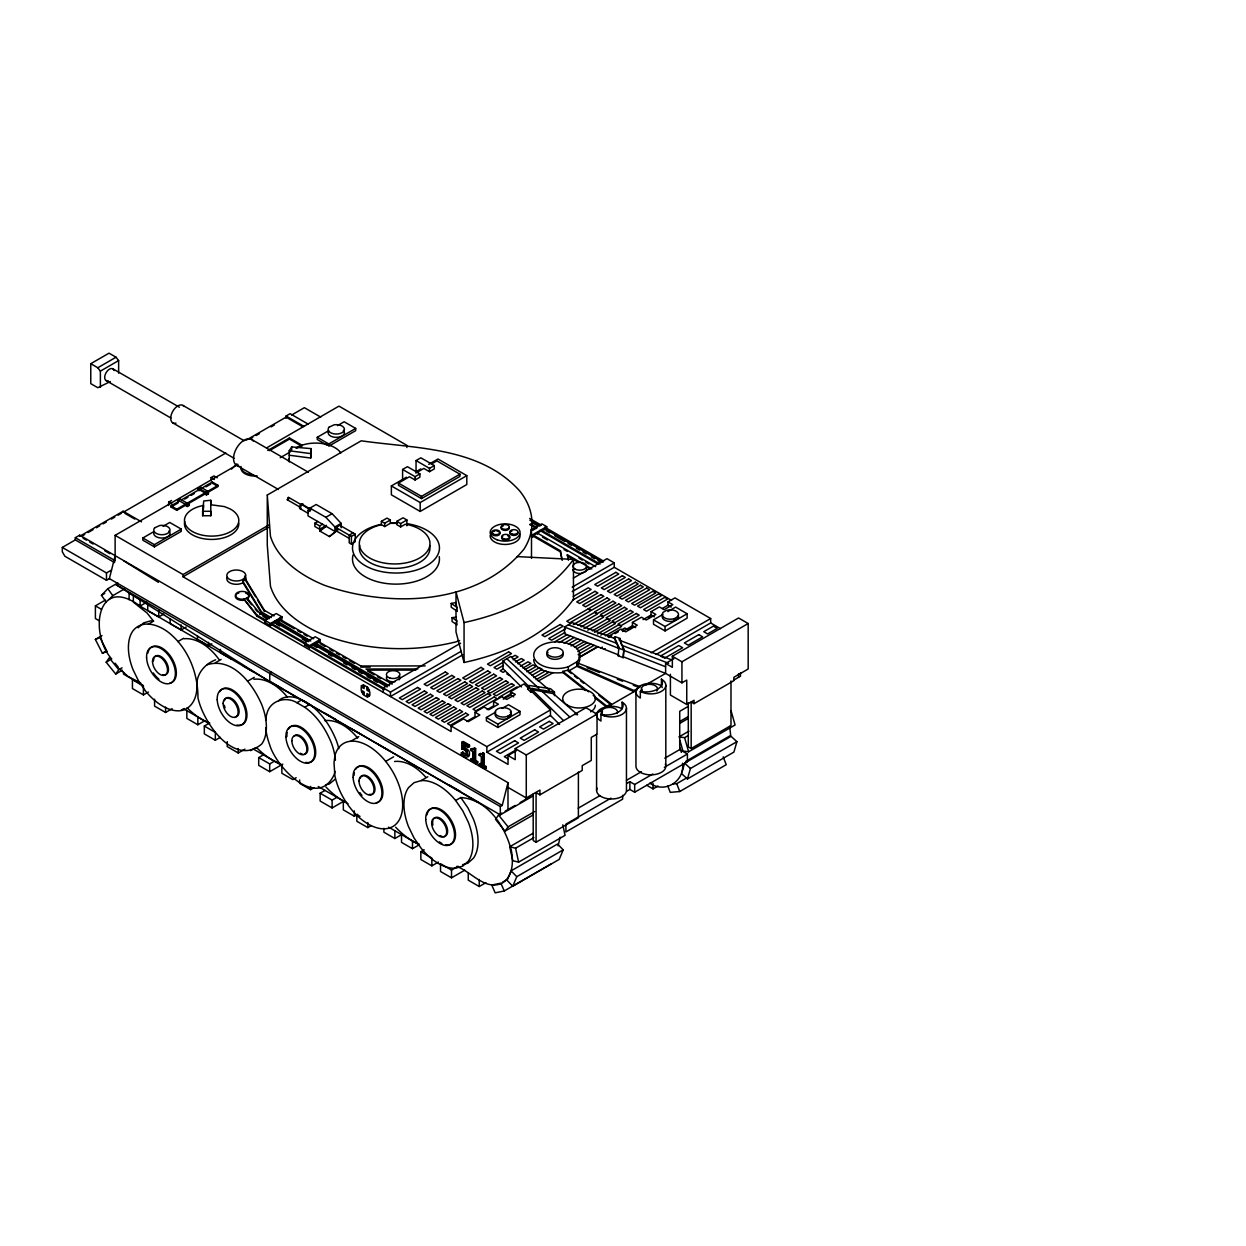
<?xml version="1.0" encoding="UTF-8"?>
<svg xmlns="http://www.w3.org/2000/svg" width="1246" height="1246" viewBox="0 0 1246 1246"><rect width="100%" height="100%" fill="white"/><g stroke="black" fill="none" stroke-linecap="round" stroke-linejoin="round"><path stroke-width="1.5" d="M289.212 455.211L310.706 458.045L311.189 448.622L291.704 446.94L289.212 450.772L289.274 461.97M310.706 458.045L311.189 448.622M202.646 511.296L203.752 500.97L210.761 500.3L210.792 515.719L202.646 515.735L202.646 511.296L210.792 511.281L210.792 515.719M202.646 515.735L203.752 505.409A27.163 15.684 0 0 0 187.398 527.51A27.163 15.684 0 0 0 227.94 532.976A27.163 15.684 0 0 0 230.214 508.975L224.451 506.592L210.761 504.739L210.761 500.3M196.775 686.811C196.011 674.32 204.375 664.134 215.651 659.788M196.852 687.06C197.086 697.62 191.448 709.768 179.736 710.765A49.155 28.378 60 0 1 145.517 691L138.431 680.752L132.995 669.585A46.772 27.007 60 0 1 132.995 630.788C143.228 617.969 161.575 625.772 171.496 634.946C189.205 650.739 197.974 674.242 197.958 697.698C202.989 722.135 234.046 767.552 261.722 744.018A47.566 27.459 60 0 0 261.722 704.582C252.876 684.007 232.426 656.626 206.961 664.803M560.155 837.234L558.083 845.863M682.559 763.222C684.957 781.289 664.757 793.936 649.867 783.158M475.661 748.581L474.477 747.896L472.405 749.812L470.677 749.204L470.677 750.404L472.748 751.603L472.748 760.434L470.677 759.25L470.677 760.59L476.237 763.798L477.685 762.973L477.685 761.633L475.661 760.465L474.212 761.29L474.212 749.407L475.661 748.581L475.661 760.465M474.477 747.896L473.838 748.986L470.677 749.204M484.227 753.534L483.043 752.833L480.972 754.765L479.243 754.157L479.243 755.356L481.314 756.556L481.314 765.387L479.243 764.203L479.243 765.542L484.819 768.751L486.252 767.925L486.252 766.57L484.227 765.402L482.794 766.243L482.794 754.36L484.227 753.534L484.227 765.402M483.043 752.833L482.42 753.939L479.243 754.157M114.601 562.585L75.321 539.907L62.3 547.43L62.3 551.76L64.901 556.261L106.486 580.278L109.368 578.611L115.13 555.872M118.012 583.611L116.096 584.717L500.3 806.536L502.231 805.43L507.994 782.69L79.697 535.173L75.321 537.696L75.321 539.907M682.076 771.881L684.599 763.159L731.059 736.339L736.916 741.666L733.894 752.117L687.434 778.937L681.578 773.626M687.434 778.937L690.455 768.486L736.916 741.666M511.078 870.861L507.091 880.392L512.76 886.218L559.22 859.397L563.223 849.865L557.538 844.04L511.078 870.861L516.763 876.701L512.76 886.218M288.651 498.976L288.231 497.356L287.296 499.755L300.738 507.527L300.94 505.658M106.19 662.218L109.227 657.872L118.759 669.725L115.707 674.055L106.19 662.218L109.508 660.302M501.873 813.093L498.556 815.009L495.503 819.338L505.019 831.191L533.241 814.9M505.019 831.191L508.072 826.861L534.627 811.535M245.493 576.914L243.032 579.374A9.516 5.498 0 0 1 227.691 577.817A9.516 5.498 0 0 1 235.478 570.029A9.516 5.498 0 0 1 245.493 576.914L245.493 580.247L255.492 596.694M640.413 686.858L578.191 663.261L576.805 665.193L634.027 690.549L638.746 687.823M573.456 559.407C547.929 594.685 505.611 613.702 464.057 622.564L464.057 662.498C505.611 653.636 547.929 634.619 573.456 599.326L573.456 559.407L517.215 556.604M288.449 499.257L287.296 499.755M106.377 602.285L101.424 595.339L107.826 588.704L117.778 582.957M109.056 599.513L112.779 595.666L124.398 588.953M231.507 469.088L236.833 463.839M138.15 627.813L143.586 622.922L150.673 620.851L153.538 621.162L147.044 612.985L133.353 602.161L133.353 595.51M620.119 638.497L619.387 639.151L623.919 649.275L623.156 657.686L618.125 655.708L618.888 655.053L564.547 633.684L564.547 627.034L618.888 648.403L614.387 638.388L615.135 636.628L620.119 638.497L621.614 645.241L668.635 663.293M618.125 655.708L618.888 647.297L614.387 637.282M623.156 657.686L623.919 649.275M337.915 530.002L329.442 536.574L319.833 531.03L326.39 525.563M325.689 526.637L319.833 531.03M329.442 536.574L337.308 530.017L334.909 531.403L308.011 515.875L308.011 510.33L311.126 508.524M278.59 700.688C284.353 695.377 293.635 696.125 300.302 699.286M335.065 779.342L329.256 783.983L325.533 784.84M576.805 661.86L568.347 666.75A23.098 13.332 0 0 1 534.067 657.514A23.098 13.332 0 0 1 560.809 642.064A23.098 13.332 0 0 1 576.805 661.86L576.805 666.299L568.347 671.173L568.347 666.75M509.925 714.986L510.284 714.706A8.146 4.704 0 0 0 504.646 707.712A8.146 4.704 0 0 0 495.207 713.179A8.146 4.704 0 0 0 507.309 716.434L509.925 714.986L509.925 717.198M677.435 616.895L674.444 618.608A8.146 4.704 0 0 1 664.616 617.86A8.146 4.704 0 0 1 663.308 612.191L666.299 610.462A8.146 4.704 0 0 1 676.142 611.21A8.146 4.704 0 0 1 677.435 616.895L677.435 619.106L674.444 620.835A8.146 4.704 0 0 1 665.411 620.492A8.146 4.704 0 0 1 662.498 615.54M303.385 505.206A2.71 1.573 -60 0 0 301.968 503.882L300.971 504.459A2.71 1.573 -60 0 0 299.538 507.434A2.71 1.573 -60 0 0 300.971 508.742M310.566 510.003L301.283 504.241M110.333 381.556L97.795 387.708L90.771 383.659L90.771 363.692L109.025 353.163L116.049 357.213L118.635 360.577L118.635 373.177M90.771 363.692L97.795 367.757L116.049 357.213M100.381 387.304L100.381 371.121L118.635 360.577M286.05 418.251L286.05 416.024L290.116 413.688L308.105 424.076M141.546 521.856L123.12 511.218L79.697 536.278L79.697 535.173M245.976 440.274L286.05 417.145L302.809 426.817M81.364 536.419L84.712 534.487M88.045 532.572L93.061 529.675M96.394 527.743L99.742 525.812M103.075 523.896L106.408 521.965M111.424 519.068L114.772 517.137M118.105 515.205L121.438 513.29M225.806 453.03L123.12 512.324L123.12 511.218M249.48 439.371L252.798 437.439M256.131 435.524L259.448 433.608M271.083 426.895L274.416 424.964M291.689 414.996L304.367 407.676L320.736 417.114M168.646 505.487L168.646 502.169L171.527 500.503M211.057 480.909L211.057 477.592L213.938 475.925L217.24 477.825M115.13 561.058L115.13 535.359L237.986 464.431M266.597 447.906L338.959 406.134L406.866 445.336L406.866 447.548M179.642 498.774L177.726 500.985L179.642 498.774L189.252 504.319L189.252 505.424L187.321 506.53L185.343 505.393L176.776 510.33L171.013 507.013L171.013 505.892L179.58 500.954M181.495 499.848L199.189 489.631L204.967 492.949L187.258 503.166L189.252 505.424M201.12 488.51L212.318 482.046L218.081 485.379L218.081 486.485L206.883 492.949L208.394 493.821L208.394 491.609L199.749 486.61M267.765 450.491L289.446 437.969L301.937 445.18L301.937 446.302L289.446 439.09L269.432 450.647M171.013 507.013L178.147 502.886M184.72 499.101L187.928 497.232M191.152 495.378L194.376 493.525M205.917 486.859L210.714 484.087M171.013 505.892L176.776 509.225L185.343 504.272L185.343 505.393M218.081 485.379L206.883 491.843L206.883 490.737M199.189 488.51L199.189 490.737L197.834 489.943L197.834 487.731L206.478 492.715L208.394 491.609M187.258 504.272L204.967 494.055L206.478 494.927L208.394 493.821M177.726 499.88L187.321 505.424L189.252 504.319M280.241 457.703L290.256 451.924M296.937 448.077L301.937 445.18M163.055 526.326L169.752 522.463L181.277 529.114L181.277 531.341L154.379 546.869L142.854 540.203L142.854 537.992L153.227 531.995M327.153 445.227L317.263 439.511L317.263 437.299L328.617 430.742M337.464 425.634L344.161 421.771L355.686 428.422L355.686 430.649L328.788 446.177M142.854 537.992L154.379 544.642L181.277 529.114M355.686 428.422L328.788 443.95L317.263 437.299M62.3 547.43L106.486 572.942L111.548 570.029M267.267 495.051L361.215 440.804C415.292 448.607 479.726 446.675 519.582 490.815A131.78 76.084 0 0 1 524.068 548.988C477.607 606.132 389.391 607.877 324.723 585.386A131.78 76.084 0 0 1 270.46 536.294L267.267 495.051L267.267 544.954L270.46 586.212A131.78 76.084 0 0 0 324.723 635.289C366.573 650.91 412.753 652.468 456.005 641.861L459.618 640.522M101.424 595.339L104.742 593.423M99.088 620.679L95.397 618.546L95.397 605.852L105.349 600.105M115.13 535.359L183.037 574.562L268.871 525.002M183.037 574.562L183.037 576.773L268.871 527.229M111.782 659.009C89.105 634.245 96.456 573.954 140.097 606.054L146.732 602.223M308.011 510.33L309.927 511.436L309.927 508.119L316.173 504.505L332.09 513.695L341.139 523.367L341.139 527.806M95.35 639.416L100.038 637.625L107.078 651.44L102.39 653.247L95.35 639.416L101.985 635.585M416.055 471.393L416.055 460.584L420.852 457.812L434.309 465.568L434.309 468.901L429.496 471.673L423.842 468.418L415.837 473.028M402.598 480.271L402.598 469.462L407.411 466.689L419.886 473.885L419.886 477.218L415.089 479.99L409.436 476.735L398.455 483.074L398.455 485.286L421.506 498.602L459.945 476.408L459.945 474.196L436.879 460.88L431.941 463.73M326.39 525.391L319.677 529.27L314.864 526.497L314.864 523.164L317.746 521.498M309.927 508.119L325.845 517.308L332.09 513.695M147.744 603.562L147.744 610.602L158.74 616.957L163.724 614.076M148.383 624.137L153.538 621.162M314.864 523.164L319.677 525.937L322.558 524.27M428.749 464.353L438 459.011L466.814 475.645L466.814 484.523L420.182 511.436L391.369 494.802L391.369 485.924L406.445 477.218M416.055 471.673L420.852 468.901M102.39 653.247L105.708 651.331M402.598 469.462L415.089 476.657L419.886 473.885M416.055 460.584L429.496 468.34L434.309 465.568M334.909 531.403L334.909 526.965L341.139 523.367M336.015 530.843L336.015 527.51L339.862 525.298L355.235 534.16L355.235 541.854M170.157 618.623L170.157 623.607L181.153 629.962L186.137 627.081M353.054 532.899L349.207 535.126L349.207 542.82L351.388 544.081L353.942 542.602M118.759 669.725L122.077 667.809M336.015 527.51L351.388 536.387L355.235 534.16M398.455 483.074L421.506 496.375L459.945 474.196M115.707 674.055L122.342 670.223M381.385 521.326L387.008 518.087L390.31 519.987L390.31 523.32L384.687 526.56L381.385 524.659L381.385 521.326L384.687 523.242L390.31 519.987M177.851 641.612L183.645 638.264M391.369 485.924L420.182 502.559L466.814 475.645M381.385 524.659A35.324 20.388 0 0 0 366.433 555.841A35.324 20.388 0 0 0 422.487 556.105A35.324 20.388 0 0 0 408.423 524.784L405.215 524.27L400.667 526.902L396.82 524.691L396.82 521.358L403.034 517.775L406.881 519.987L406.881 525.812M396.82 521.358L400.667 523.585L406.881 519.987M197.507 635.958L197.507 639.478L208.503 645.817L211.82 643.902M384.313 689.754L271.955 624.885L270.46 625.741L264.697 622.424L264.697 620.197L276.223 613.546L281.985 616.863L281.985 619.091L274.836 623.218L274.836 621.006M143.43 694.91L143.43 686.048L132.434 679.693L132.434 688.571L143.43 694.91L148.399 692.044M264.697 620.197L270.46 623.53L281.985 616.863M276.924 621.458L279.805 619.792M215.309 662.81L221.103 659.477M154.582 699.177L154.582 706.124L165.578 712.463L172.135 708.678M181.075 710.376L184.283 708.522M304.678 642.858L315.254 636.768L320.051 639.541L320.051 641.752L310.612 646.098L309.491 647.858L304.678 645.085L304.678 642.858L309.491 645.63L320.051 639.541M304.678 645.085L305.815 643.325L271.955 623.779L274.836 622.112L308.697 641.659M247.518 681.25L254.246 677.357M387.615 685.923L315.581 644.338L315.581 643.216L318.462 641.565L360.81 666.003L425.166 665.909M315.581 643.777L318.462 641.565M271.675 672.326L269.759 673.432L269.759 681.749L500.3 814.853L533.117 795.945M530.671 530.344L541.901 523.865L546.714 526.637L546.714 528.849L544.782 529.971L544.782 528.849L533.615 535.297L533.615 536.403L560.404 551.869L561.868 559.501M532.665 530.313L537.104 527.743L530.391 523.865M186.838 710.656L186.838 718.412L197.834 724.767L204.469 720.936M546.714 526.637L532.26 534.97L532.26 537.197L533.615 536.403M220.246 737.383L215.324 740.233L204.328 733.878L204.328 726.06L209.312 723.178M226.476 742.632L227.426 742.071M265.694 720.359A47.784 27.599 60 0 1 267.096 713.024C270.507 700.174 286.284 696.125 296.906 702.713L301.703 699.941C318.384 707.603 329.505 723.848 336.28 740.389A47.784 27.599 60 0 1 338.803 748.69M296.906 702.713L304.725 707.261L309.538 704.473M227.239 742.18L227.239 746.619L238.235 752.973L244.87 749.142M250.415 750.684L255.461 747.771M282.811 764.125L269.697 771.695L258.716 765.356L258.716 757.584L263.622 754.749M460.599 643.201L383.192 687.901L383.192 692.34M573.362 578.113L607.02 558.675L614.278 562.865L614.278 567.304L671.563 600.385M310.612 646.098L390.465 692.091L461.145 651.284M572.21 587.162L614.278 562.865M258.716 757.584L269.697 763.923L274.618 761.088M462.827 654.757L390.465 696.53L390.465 692.091M572.21 591.601L614.278 567.304M573.285 596.445L588.221 587.816L591.102 589.483L572.849 600.027M350.811 741.23L350.967 741.183A49.529 28.596 60 0 1 385.45 761.104L385.668 761.415A47.613 27.49 60 0 1 398.066 782.69A47.114 27.21 60 0 1 398.066 821.768A47.66 27.521 60 0 1 385.637 828.715L385.45 828.777A49.529 28.596 60 0 1 350.967 808.872L350.811 808.638A47.722 27.552 60 0 1 334.909 775.869L334.006 762.832L334.909 755.637A47.722 27.552 60 0 1 350.811 741.245L358.786 736.635M296.159 777.691L292.841 779.607L281.845 773.268L281.845 765.496L254.075 749.469M521.482 686.935L502.995 668.728L502.995 660.956L510.673 656.533L549.424 690.237M503.773 661.875L494.023 667.513L496.905 669.18L503.4 665.426M511.904 657.187L515.159 655.303L518.04 656.969L513.15 659.788M564.547 627.034L572.241 622.595L614.387 638.388M565.341 628.965L548.754 638.544L551.635 640.21L564.905 632.547M573.3 624.62L594.435 612.425L597.317 614.091L577.801 625.352M503.228 668.962L500.191 670.722L503.088 672.373L505.362 671.064M515.392 661.938L521.326 658.511L524.208 660.178L517.947 663.807M554.704 641.83L567.086 634.697M581.103 626.894L600.619 615.633L603.5 617.3L583.985 628.56M559.205 642.562L570.528 636.036M507.823 673.479L506.904 674.008L509.957 675.581M520.439 666.189L528.039 661.813L530.921 663.464L522.962 668.074M564.126 643.263L574.157 637.469M299.647 779.996L299.647 783.313L310.643 789.668L313.961 787.752M587.816 630.18L607.332 618.919L610.213 620.586L592.333 630.912M568.301 644.166L577.583 638.809M524.94 669.585L533.132 664.85L536.014 666.517L526.887 671.796M594.544 632.298L612.425 621.972L615.306 623.639L597.426 633.965M571.042 645.989L581.088 640.195M343.725 801.24L332.106 807.953L320.144 801.038L320.144 793.219L325.128 790.353M529.301 673.51L539.409 667.669L542.29 669.336L531.777 675.41M574.437 647.359L584.514 641.534M576.727 648.855L587.411 642.687M600.806 635.102L618.701 624.791L621.583 626.442L605.322 635.834M385.668 761.415L393.643 756.82M577.817 651.549L590.853 644.026M498.821 697.417L517.074 686.873M533.942 677.59L545.546 670.893L548.427 672.56L536.076 679.693M183.037 576.773L451.114 731.558L451.114 726.013L463.465 718.88L468.278 721.652L479.803 714.986L475.006 712.214L475.006 716.652L466.767 721.403M475.006 712.214L484.009 707.012L488.821 709.784L498.416 704.239L493.618 701.467L493.618 705.906L487.217 709.597M493.618 701.467L501.904 696.685L506.701 699.458L515.346 694.474L510.549 691.701L510.549 695.019L503.337 699.177M510.549 691.701L524.036 683.914L529.005 688.804L527.837 689.194L527.837 685.861L529.005 685.471L550.545 688.695L554.47 692.106L554.47 695.657M607.877 636.613L620.913 629.09L625.71 631.862L637.236 625.212L632.438 622.424L632.438 625.757L622.564 631.457M632.438 622.424L641.456 617.222L646.253 619.994L655.863 614.449L651.066 611.677L651.066 615.01L643.061 619.636M651.066 611.677L659.336 606.895L664.149 609.668L672.793 604.684L667.981 601.911L667.981 605.229L662.218 608.562M667.981 601.911L674.943 597.893L710.672 618.53L710.672 622.953L656.19 654.415M594.077 645.303L578.097 654.524L580.979 656.19L597.519 646.643M503.368 698.118L511.654 693.337M608.578 637.391L611.833 635.507M615.088 633.638L618.327 631.753M621.583 629.884L624.838 628L627.719 629.666L632.547 626.8M320.144 793.219L332.106 800.119L337.074 797.253M538.21 681.095L553.084 672.684M579.406 657.483L597.909 646.799M648.855 617.393L652.11 615.508M600.899 647.982L602.41 647.11M667.794 611.599L675.612 607.082L687.138 613.748L687.138 618.172L665.053 630.928L653.511 624.277L653.511 619.838L662.981 614.371M502.154 708.382L508.477 704.738L520.003 711.388L520.003 714.721L497.902 727.477L486.376 720.811L486.376 717.494L495.846 712.027M604.326 649.322L605.291 648.777M461.425 752.911C465.926 760.823 469.275 749.64 461.783 749.064L461.783 742.273L463.232 741.448L469.493 745.061L469.493 746.619L468.044 747.444L463.263 744.687L463.263 748.192L466.954 751.058L468.06 755.808L465.911 757.77L461.316 754.718L461.316 752.849L462.873 752.07L466.674 755.169M653.511 619.838L665.053 626.504L687.138 613.748M486.376 717.494L497.902 724.144L520.003 711.388M461.783 749.064L464.711 747.351L468.387 750.232A4.003 2.321 60 0 1 469.493 752.958L469.29 755.715L468.013 756.914M461.783 742.273L468.044 745.887L469.493 745.061M343.32 800.991L343.32 809.869L354.316 816.223L357.633 814.308M470.677 750.404L472.109 748.379M421.164 780.603A49.529 28.596 60 0 1 455.647 800.508L462.78 810.85L468.262 822.095A47.114 27.21 60 0 1 468.262 861.173L462.78 866.11L455.647 868.197A49.529 28.596 60 0 1 421.164 848.277L414.03 837.951L408.548 826.705A47.114 27.21 60 0 1 408.548 787.628L414.03 782.69L421.164 780.603L427.814 776.741M451.114 726.013L486.859 746.634L550.452 709.924L532.042 691.795L532.042 688.462L554.47 692.106M651.237 652.842L710.672 618.53M470.677 759.25L472.109 758.409L470.677 760.59M479.243 755.356L480.691 753.316M486.859 746.634L486.859 752.179L550.452 715.469L550.452 709.924M474.212 761.29L476.237 762.459L477.685 761.633M359.985 816.364L356.839 814.557L356.839 821.27L367.835 827.609L371.121 825.724M479.243 764.203L480.691 763.362L479.243 765.542M664.367 658.293L682.621 647.749L678.774 645.537L660.536 656.066L663.09 657.545M645.459 685.066L665.613 673.416L665.613 663.433L672.342 667.326L672.342 656.237L738.567 617.985L748.176 623.53L748.176 669.009L733.863 677.279L733.863 680.674L694.053 703.663L691.172 701.996L691.172 748.519L688.29 746.852L688.29 702.697M486.859 752.179L508.025 764.405L508.025 755.528L515.221 759.686L515.221 748.597L585.994 707.744L597.036 714.129L597.036 734.096L591.274 737.414L591.274 760.434L582.225 765.651L582.225 770.433L539.923 794.855L536.076 792.643L536.076 842.218L533.195 840.552L533.195 793.967M482.794 766.243L484.819 767.411L486.252 766.57M515.937 749.952L504.319 756.665L508.166 758.876M665.613 663.433L673.884 658.667M508.025 755.528L516.451 750.668M672.342 656.237L681.936 661.782L748.176 623.53M637.173 689.848L606.895 707.323L606.895 706.217L611.085 703.788L568.347 670.068L562.787 671.407L562.787 672.513L585.604 690.518M595.323 714.005L601.927 710.189M515.221 748.597L526.279 754.983L597.036 714.129M455.647 800.508L460.802 797.533C487.716 799.387 505.222 826.456 511.343 850.442C513.445 861.749 513.103 876.063 502.418 883.04C485.239 891.248 471.44 871.639 456.643 866.422M383.877 828.294L383.877 832.188L394.873 838.527L401.524 834.695L401.508 842.358L412.488 848.697L419.139 844.866M623.919 657.031L665.613 673.416L681.936 682.855L686.748 680.082L686.748 704.488L694.053 700.268L694.053 703.663M438.405 862.076L431.848 865.861L420.852 859.522L420.852 851.703L424.17 849.788M508.025 787.425L526.279 797.954L539.923 790.073L539.923 794.855M505.191 811.177L515.143 805.43M520.127 802.549L530.08 796.801M688.135 706.451L679.724 711.31L679.724 749.578L664.757 758.222M733.52 680.238L740.467 676.204L740.467 672.887M679.864 721.434L688.15 716.652M679.755 723.365L688.057 718.568M688.898 731.184L678.945 736.931L684.615 737.663L687.932 735.747M464.789 870.16L451.519 877.823L440.523 871.484L440.523 863.712L451.519 870.066L458.154 866.235M562.803 824.852L565.077 835.318L518.616 862.139L512.76 860.706L509.739 846.75L532.961 833.34M578.191 808.202L599.824 795.711M626.458 780.339L641.441 771.679M626.863 783.423L629.869 781.694L634.681 784.466L652.811 774M509.739 846.75L515.595 848.183L533.849 837.655M691.172 748.519L730.981 725.53L730.981 680.955M679.942 740.467L682.933 751.073L688.617 751.79L735.078 724.97L731.075 710.827M610.961 798.156L565.902 824.167L565.902 831.923L622.642 799.169L622.642 795.291M664.336 767.334L687.418 754.017L687.418 761.773L634.681 792.222L629.869 789.45L626.863 791.194M536.076 842.218L578.393 817.781L578.393 772.037M685.876 761.306L730.67 735.436L729.689 726.449M468.262 873.135L468.262 880.159L479.258 886.513L485.893 882.682M646.752 785.276L653.029 788.905L658.013 786.024M502.512 882.199L505.829 880.283M672.918 783.999L676.734 783.672L686.686 777.909M516.763 876.701L563.223 849.865M504.272 890.952L500.845 883.165L491.749 885.049L495.176 892.837L504.272 890.952L550.732 864.132M667.809 786.086L670.255 792.363L679.771 791.522L726.231 764.701L723.194 756.836M246.988 598.08L243.936 599.108A6.791 3.925 0 0 1 235.416 594.965A6.791 3.925 0 0 1 245.057 591.757A6.791 3.925 0 0 1 246.988 598.08L259.916 613.499L269.074 618.779M301.423 505.237L302.248 505.315M527.837 685.861L530.874 688.867L532.042 688.462M527.837 689.194L530.874 692.2L532.042 691.795M462.578 864.693L467.935 863.135L473.418 858.198A47.114 27.21 60 0 0 473.418 819.12L467.935 807.875L460.802 797.533M451.208 603.422L456.005 602.55L457.344 611.397L451.208 607.191L451.208 603.422L457.344 607.643M452.064 617.642L456.005 617.222L457.064 624.853L452.064 621.505L452.064 617.642L457.064 620.991M562.787 672.513C553.816 673.634 543.817 672.482 536.808 666.299A23.098 13.332 0 0 1 533.709 659.632M257.159 475.91L253.623 476.019A13.581 7.85 0 0 1 241.039 467.639M370.264 667.093L360.81 667.108L360.81 666.003M417.862 668.993L365.981 668.993L392.21 684.132M367.913 670.099L415.946 670.099M390.31 523.32L397.349 523.351M289.212 450.772L310.706 453.606M577.365 714.565L553.333 693.648L532.042 689.583L563.379 720.437M140.642 682.948L128.151 676.531L119.491 668.728M671.656 659.85L619.387 640.257L619.387 639.151M587.084 667.747L599.528 672.466M617.3 679.21L622.642 681.235M633.295 685.269L638.637 687.294M568.394 624.822L616.614 643.325M618.125 647.936L623.156 649.914M665.613 666.766L623.919 650.381L622.393 646.954M576.805 666.299L634.027 691.655L634.027 690.549M529.643 518.445L541.418 525.236M544.782 527.183L603.656 561.167M710.672 622.953L720.437 628.607M529.924 520.267L539.985 526.077M544.782 528.849L602.955 562.429M533.272 523.32L536.621 525.251M546.449 530.921L549.766 532.836M554.75 535.718L564.734 541.48M568.051 543.396L571.369 545.312M576.353 548.193L579.686 550.109M583.003 552.025L586.336 553.956M591.32 556.822L594.638 558.753M597.971 560.669L601.288 562.585M541.901 530.516L600.074 564.095M529.706 524.582L536.403 528.46M539.752 530.391L598.376 564.236M667.981 605.229L671.189 607.082M595.619 566.665L537.462 533.086L537.462 534.191M542.446 537.073L547.43 539.954M564.049 549.548L567.382 551.464M579.001 558.177L582.334 560.093M585.651 562.008L588.984 563.94M533.615 535.297L560.404 550.763L562.242 560.295M578.767 562.476L567.351 555.887L567.351 554.782L591.819 568.892M586.928 567.179L590.183 569.064M651.066 615.01L654.259 616.863M286.05 416.024L304.055 426.428M738.535 677.31L738.567 673.728M632.438 625.757L635.647 627.61M251.599 439.449L308.354 472.234M182.882 405.386L244.2 440.788M112.856 368.8L179.393 407.224M686.748 704.488L670.41 695.05L670.41 674.257M106.066 380.575L170.936 418.033M172.789 422.877L234.108 458.279M236.647 465.334L278.388 489.444M301.657 504.023L311.251 509.567M288.651 497.403L302.108 505.16M300.099 508.664L308.105 513.29M336.015 530.765L349.207 538.381M211.057 477.592L214.359 479.492M679.724 749.578L687.418 754.017M216.633 485.66L212.318 483.168L212.318 482.046M510.549 695.019L513.741 696.872M168.646 502.169L171.948 504.069M124.787 513.29L134.848 519.099M271.161 617.58L261.598 612.051L243.032 581.586L245.493 579.125L264.479 610.384L274.042 615.913M313.665 638.777L279.805 619.231L276.924 620.897L310.784 641.005M294.321 628.732L279.805 620.352L279.805 618.125M297.545 630.585L300.769 632.454M303.993 634.307L307.217 636.176M320.097 643.606L324.988 646.425M329.863 649.244L333.118 651.128M336.373 653.013L339.628 654.882M342.899 656.767L346.154 658.651M349.41 660.536L354.285 663.355M367.617 671.049L374.174 674.834M377.46 676.718L380.731 678.618M315.581 643.216L389.297 685.767M243.032 579.374L243.032 582.707L261.598 613.157L269.572 617.767M309.164 640.631L276.924 622.003L276.924 619.792M313.494 644.431L387.195 686.982M262.968 616.365L267.547 619.013M276.441 624.153L279.665 626.006M302.248 639.042L305.472 640.911M313.494 645.537L316.842 647.468M328.57 654.243L331.919 656.175M343.647 662.95L346.995 664.881M352.026 667.778L355.375 669.709M358.723 671.656L362.072 673.588M367.103 676.485L370.451 678.416M373.8 680.347L377.149 682.294M266.192 621.552L257.034 616.272L243.936 599.108L257.034 615.15L266.192 620.446M469.493 746.619L464.711 743.846L464.711 747.351M473.028 748.721L474.212 749.407M481.595 753.674L482.794 754.36M462.764 752.008L462.764 753.877M474.897 761.368L477.685 762.973M482.077 765.511L486.252 767.925M83.046 538.21L86.41 540.141M89.759 542.088L93.107 544.019M104.835 550.794L109.866 553.691M75.321 537.696L114.601 560.373M109.368 578.611L502.231 805.43M507.994 810.414L507.994 782.69M231.367 659.087L220.371 652.733L220.371 649.415M243.219 666.003L254.215 672.357M271.55 682.434L282.546 688.789M325.144 713.335L336.14 719.69M449.354 785.058L460.35 791.397M299.865 698.881L310.861 705.22M350.017 727.976L361.013 734.315M378.192 744.329L389.188 750.668M95.397 605.852L101.487 609.372M143.228 685.471L123.479 674.07L123.479 672.326M183.474 708.709L209.406 723.677M318.275 786.538L348.039 803.717M388.596 827.142L419.061 844.726M204.328 726.06L215.324 732.414L215.324 740.233M420.852 851.703L431.848 858.042L431.848 865.861M138.384 605.167L478.028 802.253M123.775 560.871L158.413 582.318M116.096 584.717L269.759 681.749M304.725 707.261C317.216 715.967 325.813 729.221 331.483 743.177A47.784 27.599 60 0 1 335.423 760.262M464.135 755.216L464.945 755.839M568.347 671.173L571.4 673.588M574.453 676.002L577.505 678.4M580.558 680.814L583.611 683.229M598.874 695.268L611.085 704.909L611.085 703.788M562.787 671.407L588.642 691.81M593.205 695.408L606.895 706.217M594.731 697.713L606.895 707.323M684.599 763.159L690.455 768.486M506.826 658.745L538.817 688.337M542.275 691.53L569.702 716.917M502.995 660.956L529.005 686.577M550.452 715.469L559.579 724.456M466.549 749.967L467.359 750.917M325.845 517.308L334.909 526.965M251.692 604.793L246.988 599.201A6.791 3.925 0 0 0 245.587 593.034M255.212 608.998L257.564 611.802M498.556 815.009L508.072 826.861M115.084 663.168L118.386 667.342M97.795 367.757L100.381 371.121M107.826 588.704L112.779 595.666M257.486 599.98L264.479 611.49L264.479 610.384M676.734 783.672L679.771 791.522M679.911 747.538L681.375 752.428M684.615 737.663L688.617 751.79M464.057 622.564L456.005 591.943L456.005 606.21M464.057 662.498L456.005 631.878L456.005 622.72M579.11 656.175L579.904 659.632L578.191 664.367L578.191 663.261M515.595 848.183L518.616 862.139M567.351 554.782L568.394 560.202M681.936 661.782L681.936 682.855M674.444 618.608L674.444 620.835M665.816 685.253L665.816 766.228M665.053 626.504L665.053 630.928M661.439 685.814A14.936 8.629 0 0 0 640.319 685.814A14.936 8.629 0 0 0 640.319 698.009L640.319 691.359A16.494 9.516 0 0 0 657.608 689.131A16.494 9.516 0 0 0 661.439 679.148L661.439 685.814A16.494 9.516 0 0 1 662.233 687.543M653.029 783.36L653.029 788.905M635.943 691.904L635.943 766.228A14.936 8.629 0 0 0 652.826 774.778A14.936 8.629 0 0 0 665.317 764M634.681 784.466L634.681 792.222M629.869 781.694L629.869 789.45M626.458 708.289L626.458 790.369A14.936 8.629 0 0 1 609.574 798.92A14.936 8.629 0 0 1 597.083 788.142M622.081 702.183L622.081 708.834A14.936 8.629 0 0 0 600.946 708.834A14.936 8.629 0 0 0 600.946 721.045L600.946 714.394A16.494 9.516 0 0 0 618.25 712.167A16.494 9.516 0 0 0 622.081 702.183A14.936 8.629 0 0 1 622.081 714.394A14.936 8.629 0 0 1 600.946 714.394M618.888 647.297L618.888 648.403M596.569 734.283L596.569 790.369M560.404 550.763L560.404 551.869M553.333 692.542L553.333 693.648M531.497 529.581L531.497 558.379M530.874 688.867L530.874 692.2M526.279 754.983L526.279 797.954M507.792 716.216L507.792 718.444M500.3 806.536L500.3 814.853M497.902 724.144L497.902 727.477M484.819 767.411L484.819 768.751M479.258 879.474L479.258 886.513M476.237 762.459L476.237 763.798M468.044 745.887L468.044 747.444M456.005 609.886L456.005 617.222M451.519 870.066L451.519 877.823M429.496 468.34L429.496 471.673M421.506 496.375L421.506 498.602M420.182 502.559L420.182 511.436M415.089 476.657L415.089 479.99M412.488 840.941L412.488 848.697M400.667 523.585L400.667 526.902M394.873 830.77L394.873 838.527M384.687 523.242L384.687 526.56M367.835 822.578L367.835 827.609M354.316 810.897L354.316 816.223M351.388 536.387L351.388 544.081M332.106 800.119L332.106 807.953M319.677 525.937L319.677 529.27M310.643 786.413L310.643 789.668M309.491 645.63L309.491 647.858M291.704 446.94L291.704 449.899M289.446 437.969L289.446 439.09M271.955 622.657L271.955 624.885M270.46 623.53L270.46 625.741M269.697 763.923L269.697 771.695M261.598 612.051L261.598 613.157M259.916 613.499L259.916 614.605M257.034 615.15L257.034 616.272M238.235 748.535L238.235 752.973M208.503 642.313L208.503 645.817M206.478 492.715L206.478 494.927M204.967 491.843L204.967 494.055M197.834 716.995L197.834 724.767M187.321 505.424L187.321 506.53M181.153 624.962L181.153 629.962M176.776 509.225L176.776 510.33M165.578 707.105L165.578 712.463M158.74 609.917L158.74 616.957M154.379 544.642L154.379 546.869M140.097 606.054L140.097 599.404L129.101 593.049L129.101 599.7M106.486 572.942L106.486 580.278M406.803 523.632A43.47 25.091 0 0 1 432.518 561.525A43.47 25.091 0 0 1 362.134 563.69A43.47 25.091 0 0 1 380.715 524.441M391.774 522.962A43.47 25.091 0 0 1 397.458 522.853M439.231 556.604A43.47 25.091 0 0 1 394.484 584.109A43.47 25.091 0 0 1 353.085 554.906M661.439 679.148A14.936 8.629 0 0 1 661.439 691.359A14.936 8.629 0 0 1 640.319 691.359M519.691 533.958A14.936 8.629 0 0 1 506.406 544.424A14.936 8.629 0 0 1 490.161 535.469M361.947 795.353A20.372 11.759 60 0 1 359.798 792.581M354.051 775.417A20.372 11.759 60 0 1 354.362 772.707M355.608 769.327A20.372 11.759 60 0 1 378.083 777.442A20.372 11.759 60 0 1 376.323 802.751M427.004 814.791A20.372 11.759 60 0 1 450.725 819.525A20.372 11.759 60 0 1 445.585 844.757M441.878 843.417A20.372 11.759 60 0 1 439.371 841.875M225.09 707.775A10.622 6.137 60 0 1 224.342 705.252M224.342 700.75A10.622 6.137 60 0 1 236.164 702.946A10.622 6.137 60 0 1 235.338 716.871M442.081 836.409A10.622 6.137 60 0 1 440.134 835.583M432.892 824.961A10.622 6.137 60 0 1 432.892 820.475M433.639 818.824A10.622 6.137 60 0 1 445.445 823.84A10.622 6.137 60 0 1 443.888 836.58M302.28 754.064A10.622 6.137 60 0 1 300.333 753.238M293.838 736.479A10.622 6.137 60 0 1 305.644 741.495A10.622 6.137 60 0 1 304.086 754.235M419.186 844.149A49.186 24.313 53.7 0 1 395.667 827.204M346.263 802.533A49.949 24.686 53.7 0 1 325.922 786.958M280.646 763.798A50.728 25.06 53.7 0 1 256.567 747.553M265.725 727.633A47.784 27.599 60 0 0 269.666 744.734C276.067 767.443 317.263 809.978 334.053 774.872A47.784 27.599 60 0 0 334.94 771.367M288.449 729.066A20.372 11.759 60 0 1 312.232 739.501A20.372 11.759 60 0 1 305.768 762.412M286.907 736.604A20.372 11.759 60 0 1 287.187 732.446M158.974 679.21A20.372 11.759 60 0 1 153.289 672.949M147.838 653.075A20.372 11.759 60 0 1 170.079 655.614A20.372 11.759 60 0 1 169.814 683.12M153.476 660.863A10.622 6.137 60 0 1 160.329 656.175A10.622 6.137 60 0 1 168.366 667.965A10.622 6.137 60 0 1 162.915 674.693M562.912 653.418A8.146 4.704 0 0 1 553.972 659.305A8.146 4.704 0 0 1 547.975 652.281M595.354 705.22A16.307 9.407 0 0 1 590.588 711.871M577.646 714.597A16.307 9.407 0 0 1 574.842 714.316M219.701 691.686A20.372 11.759 60 0 1 243.484 702.121A20.372 11.759 60 0 1 237.036 725.032M360.25 778.407A10.622 6.137 60 0 1 372.803 781.772A10.622 6.137 60 0 1 369.439 794.325M510.284 712.214A8.146 4.704 0 0 1 510.284 716.933L507.309 718.646A8.146 4.704 0 0 1 498.275 718.303A8.146 4.704 0 0 1 495.363 713.351M678.245 615.54A8.146 4.704 0 0 1 677.435 619.106M343.351 430.306A8.146 4.704 0 0 1 337.355 437.33A8.146 4.704 0 0 1 328.414 431.443M288.542 461.254A27.163 15.684 0 0 1 289.212 458.544M238.796 523.242A27.163 15.684 0 0 1 210.138 539.409A27.163 15.684 0 0 1 184.735 521.529M253.623 474.913A13.581 7.85 0 0 1 241.039 466.534M209.749 723.023A49.7 24.577 53.9 0 1 187.056 707.759M253.873 679.241A50.261 32.178 66.1 0 1 287.219 696.903M184.019 638.746A49.451 31.726 66.1 0 1 218.984 659.461M394.53 761.493A48.906 31.337 66.2 0 1 425.867 777.333M324.739 720.609A49.591 31.804 66.3 0 1 357.633 738.037M168.942 530.998A8.146 4.704 0 0 1 162.946 538.023A8.146 4.704 0 0 1 154.006 532.135M244.543 576.073A9.516 5.498 0 0 1 245.493 580.247M243.032 582.707A9.516 5.498 0 0 1 231.554 583.58A9.516 5.498 0 0 1 227.115 577.396M243.936 600.214A6.791 3.925 0 0 1 236.787 598.812A6.791 3.925 0 0 1 236.304 594.467M237.379 593.657A6.791 3.925 0 0 1 238.78 593.034M295.847 448.046A27.163 15.684 0 0 1 340.89 452.937M429.683 545.499A35.324 20.388 0 0 1 394.343 568.394A35.324 20.388 0 0 1 359.658 545.172M399.047 675.955A6.791 3.925 0 0 1 399.047 679.88M394.92 681.702A6.791 3.925 0 0 1 386.603 676.905M586.259 568.565A6.791 3.925 0 0 1 584.499 572.35M583.097 572.973A6.791 3.925 0 0 1 572.895 569.578M498.774 531.746A4.081 2.352 0 0 1 498.774 535.079A4.081 2.352 0 0 1 493.011 535.079A4.081 2.352 0 0 1 493.011 531.746M493.852 531.372A4.081 2.352 0 0 1 494.849 531.139M496.952 531.139A4.081 2.352 0 0 1 497.933 531.372M509.162 527.432A4.112 2.383 0 0 1 504.646 530.407A4.112 2.383 0 0 1 501.624 526.856M502.278 526.373A4.112 2.383 0 0 1 503.119 525.999M507.745 535.78A4.081 2.352 0 0 1 509.038 539.175A4.081 2.352 0 0 1 503.088 539.627A4.081 2.352 0 0 1 502.823 536.154M517.838 532.478A4.081 2.352 0 0 1 513.368 535.422A4.081 2.352 0 0 1 510.377 531.917M511.016 531.419A4.081 2.352 0 0 1 511.872 531.045M642.78 691.717A8.146 4.704 0 0 1 648.714 684.319A8.146 4.704 0 0 1 656.829 690.985M641.316 691.655A8.146 4.704 0 0 1 642.048 689.256M601.288 714.114A8.146 4.704 0 0 1 602.55 711.793M605.058 716.076A8.146 4.704 0 0 1 602.207 709.94A8.146 4.704 0 0 1 612.549 707.759A8.146 4.704 0 0 1 617.206 713.522M175.998 423.157A10.093 5.825 -60 0 1 172.182 412.379A10.093 5.825 -60 0 1 184.019 406.445M108.215 380.762A6.791 3.925 -60 0 1 106.066 372.725A6.791 3.925 -60 0 1 114.102 370.576M238.843 466.02A14.936 8.629 -60 0 1 236.647 448.077A14.936 8.629 -60 0 1 253.265 441.006M154.722 527.821L154.006 528.818A8.146 4.704 0 0 0 161.17 534.721A8.146 4.704 0 0 0 170.001 529.612A8.146 4.704 0 0 0 159.768 525.485L154.722 527.821M329.131 427.129L328.414 428.11A8.146 4.704 0 0 0 335.579 434.029A8.146 4.704 0 0 0 344.41 428.92A8.146 4.704 0 0 0 334.177 424.793L329.131 427.129M369.455 695.953L367.539 697.059L367.539 694.847L369.455 695.953M615.898 572.335L594.763 584.53L597.644 586.196L618.779 574.001L615.898 572.335M417.612 687.465L399.359 698.009L402.24 699.676L420.494 689.131L417.612 687.465M445.289 671.983L424.154 684.179L427.035 685.845L448.171 673.65L445.289 671.983M594.996 591.32L576.742 601.865L579.624 603.516L597.878 592.987L594.996 591.32M622.424 575.73L601.288 587.941L604.17 589.592L625.305 577.396L622.424 575.73M424.388 690.969L406.134 701.514L409.015 703.165L427.269 692.636L424.388 690.969M451.815 675.379L430.68 687.59L433.561 689.24L454.697 677.045L451.815 675.379M600.946 594.607L582.692 605.151L585.589 606.818L603.827 596.273L600.946 594.607M628.607 578.938L607.472 591.134L610.353 592.8L631.488 580.605L628.607 578.938M430.337 694.256L412.083 704.8L414.965 706.466L433.219 695.922L430.337 694.256M457.998 678.587L436.863 690.782L439.745 692.449L460.88 680.254L457.998 678.587M480.956 667.389L462.702 677.933L465.583 679.6L483.837 669.055L480.956 667.389M508.617 651.907L487.498 664.102L490.379 665.769L511.499 653.574L508.617 651.907M560.233 624.511L541.979 635.055L544.86 636.706L563.114 626.177L560.233 624.511M587.91 609.029L566.774 621.224L569.656 622.891L590.791 610.68L587.91 609.029M607.02 597.955L588.766 608.5L591.648 610.166L609.901 599.622L607.02 597.955M635.32 582.225L614.185 594.435L617.066 596.102L638.201 583.891L635.32 582.225M436.411 697.604L418.158 708.149L421.039 709.815L439.293 699.271L436.411 697.604M464.711 681.874L443.576 694.084L446.457 695.751L467.593 683.54L464.711 681.874M487.716 670.893L469.462 681.437L472.343 683.104L490.597 672.56L487.716 670.893M612.985 601.242L594.731 611.786L597.613 613.453L615.867 602.908L612.985 601.242M640.413 585.277L619.278 597.488L622.159 599.139L643.294 586.944L640.413 585.277M442.361 700.891L424.123 711.435L427.004 713.101L445.258 702.557L442.361 700.891M469.804 684.926L448.669 697.137L451.55 698.788L472.686 686.593L469.804 684.926M493.681 674.179L475.427 684.724L478.308 686.39L496.562 675.846L493.681 674.179M618.81 604.014L600.572 614.558L603.453 616.225L621.692 605.681L618.81 604.014M646.69 588.096L625.554 600.292L628.436 601.958L649.571 589.763L646.69 588.096M448.202 703.663L429.963 714.207L432.845 715.874L451.083 705.329L448.202 703.663M476.081 687.745L454.946 699.941L457.827 701.607L478.962 689.412L476.081 687.745M499.755 677.544L481.501 688.072L484.383 689.739L502.636 679.195L499.755 677.544M624.339 607.3L606.086 617.845L608.967 619.496L627.221 608.967L624.339 607.3M652.826 591.32L631.691 603.516L634.572 605.182L655.708 592.971L652.826 591.32M453.731 706.949L435.477 717.494L438.358 719.144L456.612 708.616L453.731 706.949M482.218 690.969L461.082 703.165L463.964 704.831L485.099 692.62L482.218 690.969M505.705 680.83L487.451 691.359L490.332 693.025L508.586 682.497L505.705 680.83M630.398 610.415L612.144 620.96L615.026 622.626L633.28 612.082L630.398 610.415M658.667 593.906L637.547 606.101L640.428 607.768L661.548 595.572L658.667 593.906M459.79 710.064L441.536 720.609L444.417 722.275L462.671 711.731L459.79 710.064M488.058 693.555L466.939 705.75L469.82 707.417L490.94 695.221L488.058 693.555M511.545 683.602L493.291 694.131L496.173 695.798L514.427 685.269L511.545 683.602M636.332 613.484L618.078 624.012L620.96 625.679L639.214 615.15L636.332 613.484M664.772 597.348L643.637 609.543L646.518 611.21L667.654 599.015L664.772 597.348M465.724 713.133L447.47 723.661L450.351 725.328L468.605 714.799L465.724 713.133M494.164 696.997L473.028 709.192L475.91 710.859L497.045 698.663L494.164 696.997M514.66 740.716L496.422 751.26L500.253 753.472L518.507 742.928L514.66 740.716M698.788 634.635L684.381 642.952L688.228 645.179L702.635 636.846L698.788 634.635M713.366 626.162L703.756 631.706L707.603 633.934L717.198 628.389L713.366 626.162M534.674 729.813L520.267 738.13L524.114 740.358L538.521 732.041L534.674 729.813M549.252 721.356L539.643 726.901L543.49 729.112L553.099 723.568L549.252 721.356M363.474 684.911L361.169 685.798L363.474 687.122L363.474 684.911M366.963 686.92L364.081 685.253L364.081 688.586L361.2 686.92L361.2 690.253L364.081 691.904L364.081 695.237L366.963 696.903L366.963 693.57L369.844 695.237L369.844 691.904L366.963 690.253L366.963 686.92M369.455 690.409L367.539 689.303L367.539 687.185L369.455 690.409M363.365 692.449L361.449 691.328L363.365 694.661L363.365 692.449M223.127 703.414A10.622 6.137 60 0 0 234.388 717.416A10.622 6.137 60 0 0 234.388 702.401A10.622 6.137 60 0 0 223.127 703.414M431.661 823.123A10.622 6.137 60 0 0 442.937 837.141A10.622 6.137 60 0 0 442.937 822.126A10.622 6.137 60 0 0 431.661 823.123M291.86 740.778A10.622 6.137 60 0 0 303.121 754.796A10.622 6.137 60 0 0 303.121 739.781A10.622 6.137 60 0 0 291.86 740.778M152.51 661.424A10.622 6.137 60 0 0 163.771 675.425A10.622 6.137 60 0 0 163.771 660.411A10.622 6.137 60 0 0 152.51 661.424M359.019 781.055A10.622 6.137 60 0 0 370.296 795.057A10.622 6.137 60 0 0 370.296 780.043A10.622 6.137 60 0 0 359.019 781.055M550.966 656.486A8.146 4.704 0 0 0 563.192 652.421A8.146 4.704 0 0 0 550.966 648.341A8.146 4.704 0 0 0 550.966 656.486M146.592 657.795A20.372 11.759 60 0 0 168.849 683.68A20.372 11.759 60 0 0 167.494 654.119A20.372 11.759 60 0 0 146.592 657.795M285.941 737.165A20.372 11.759 60 0 0 308.198 763.05A20.372 11.759 60 0 0 306.843 733.489A20.372 11.759 60 0 0 285.941 737.165M217.209 699.785A20.372 11.759 60 0 0 239.466 725.67A20.372 11.759 60 0 0 238.111 696.109A20.372 11.759 60 0 0 217.209 699.785M353.101 777.426A20.372 11.759 60 0 0 375.373 803.312A20.372 11.759 60 0 0 374.018 773.75A20.372 11.759 60 0 0 353.101 777.426M425.743 819.51A20.372 11.759 60 0 0 448.015 845.395A20.372 11.759 60 0 0 446.66 815.834A20.372 11.759 60 0 0 425.743 819.51M567.522 705.22A16.307 9.407 0 0 0 594.809 701A16.307 9.407 0 0 0 574.842 689.474A16.307 9.407 0 0 0 567.522 705.22M389.764 677.995A6.791 3.925 0 0 0 399.95 674.584A6.791 3.925 0 0 0 389.764 671.189A6.791 3.925 0 0 0 389.764 677.995M574.889 569.017A6.791 3.925 0 0 0 586.259 567.257A6.791 3.925 0 0 0 577.942 562.46A6.791 3.925 0 0 0 574.889 569.017M497.076 539.783A14.936 8.629 0 0 0 520.034 532.883A14.936 8.629 0 0 0 498.182 524.862A14.936 8.629 0 0 0 497.076 539.783M511.872 534.02A4.081 2.352 0 0 0 517.978 531.98A4.081 2.352 0 0 0 511.872 529.939A4.081 2.352 0 0 0 511.872 534.02M493.011 533.973A4.081 2.352 0 0 0 499.833 532.914A4.081 2.352 0 0 0 494.849 530.033A4.081 2.352 0 0 0 493.011 533.973M503.664 538.755A4.081 2.352 0 0 0 509.785 536.715A4.081 2.352 0 0 0 503.664 534.674A4.081 2.352 0 0 0 503.664 538.755M502.278 528.615A4.112 2.383 0 0 0 509.162 527.556A4.112 2.383 0 0 0 504.116 524.644A4.112 2.383 0 0 0 502.278 528.615"/></g></svg>
